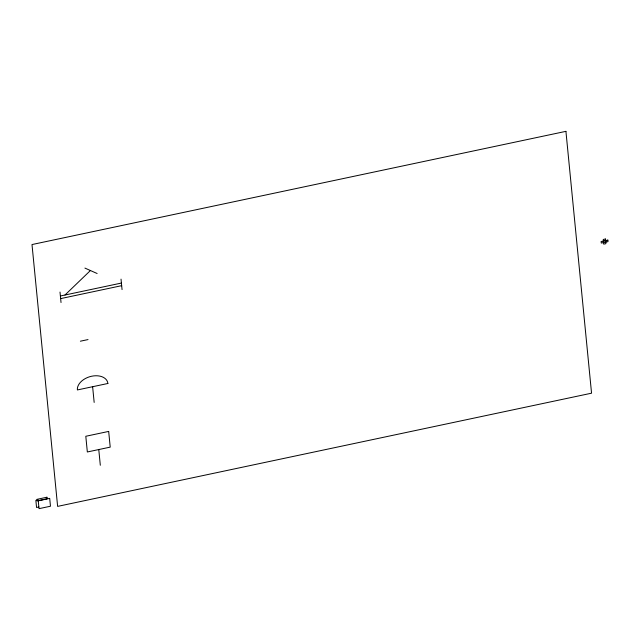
<?xml version="1.0" encoding="UTF-8"?>
<svg xmlns="http://www.w3.org/2000/svg" width="640" height="640" viewBox="0 0 640 640"><rect width="100%" height="100%" fill="white"/><g stroke="black" fill="none" stroke-linecap="round" stroke-linejoin="round"><path stroke-width="0.96" d="M64.992 295.016L90.416 270.528M60.392 295.992L121.408 283.056M60.648 298.608L121.672 285.672M80.384 341.2L88.016 339.584M603.408 241L605.56 240.544M38.264 500.8L49.704 498.368L50.472 506.224L39.032 508.656L38.152 499.896L35.864 500.376L36.56 507.496L38.848 507.016M84.912 268.08L97.12 273.504M605.696 240.544L605.848 242.088M603.272 241.064L603.424 242.6M121.024 279.128L122.056 289.6M92.624 386.712L94.168 402.424M98.776 449.552L100.312 465.264M60.008 292.064L61.032 302.536M565.928 131.344L32 244.552L57.624 506.384L591.552 393.184L565.928 131.344M605.408 239L603.256 239.456L603.72 244.144L605.864 243.688L605.408 239M607.848 240.088L601.12 241.512L601.272 243.056L608 241.632L607.848 240.088M107.88 383.48L77.376 389.944A15.672 10.408 -17.1 0 1 91.6 376.24A15.672 10.408 -17.1 0 1 107.88 383.48M108.68 431.416L85.8 436.272L87.336 451.976L110.216 447.128L108.68 431.416M46.944 497.224L36.928 499.352L37.088 500.92L47.096 498.8L46.944 497.224"/></g></svg>
